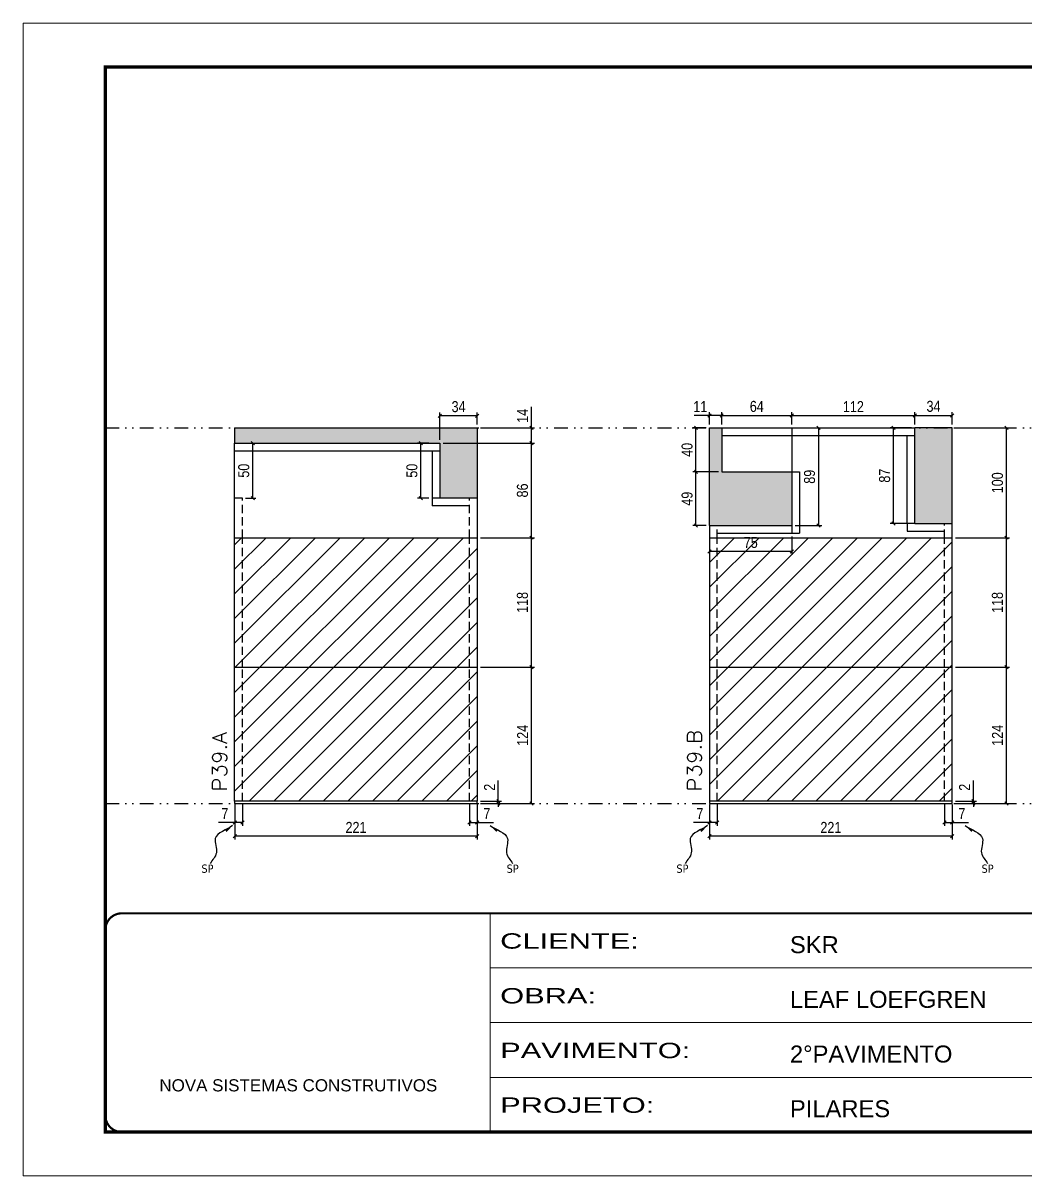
# Model space of a CAD drawing. Extents: x 14400 to 27878, y -21631 to 6985.
# Drawn here: x 15998 to 16912, y -6700 to -5650 of the extents above; entities that cross this region are included whole.
import ezdxf

# ---------------------------------------------------------------- set-up
doc = ezdxf.new("R2010")
doc.units = 0
for name, pattern in [('CONTINUO', [0]), ('DASHED', [0.75, 0.5, -0.25]), ('DIVIDE2', [0.625, 0.25, -0.125, 0, -0.125, 0, -0.125]), ('HIDDEN', [0.375, 0.25, -0.125])]:
    doc.linetypes.add(name, pattern=pattern)
for name, color, linetype in [('COTA', 241, 'Continuous'), ('Nível', 160, 'Continuous'), ('Painéis', 200, 'Continuous'), ('SARR_2.2x7', 40, 'Continuous'), ('Sarrafo de Pressão', 42, 'HIDDEN'), ('texto', 7, 'Continuous')]:
    doc.layers.add(name, color=color, linetype=linetype)
for name, color, linetype, lineweight in [('Folhas', 255, 'Continuous', 9), ('Hachura', 251, 'Continuous', 9), ('SARRAFO DE PRESSAO', 251, 'DASHED', 9), ('Texto Seção', 7, 'Continuous', 15)]:
    doc.layers.add(name, color=color, linetype=linetype, lineweight=lineweight)
doc.styles.add('ARIAL', font='arial.ttf')
doc.styles.add('COTA TECNICA', font='techl___.ttf', dxfattribs={"height": 10})
doc.styles.add('COTA TECNICA-50', font='techl___.ttf', dxfattribs={"height": 10})
doc.styles.add('REGUA-120', font='ROMANS.shx', dxfattribs={"height": 15})
doc.styles.get("Standard").update_dxf_attribs({"font": 'arial.ttf'})
doc.styles.add('Tecnologia', font='')
doc.styles.get('Tecnologia').set_extended_font_data('Forgotten Futurist')
doc.dimstyles.new('COTA PAINEL-50', dxfattribs={"dimtxt": 10, "dimasz": 3, "dimexe": 3, "dimexo": 3, "dimgap": 3, "dimtad": 1, "dimdec": 1, "dimzin": 12, "dimdsep": 46, "dimtxsty": 'COTA TECNICA-50', "dimblk1": 'OBLIQUE', "dimblk2": 'OBLIQUE', "dimsah": 1, "dimcen": 0.9, "dimclrd": 4, "dimclre": 4, "dimclrt": 240, "dimadec": 1, "dimazin": 3, "dimtfac": 1, "dimtdec": 1, "dimtmove": 0, "dimatfit": 3, "dimfxl": 1, "dimtolj": 1, "dimtzin": 12, "dimarcsym": 0})
doc.dimstyles.new('PAINEL', dxfattribs={"dimtxt": 10, "dimasz": 3, "dimexe": 3, "dimexo": 3, "dimgap": 3, "dimtad": 1, "dimdec": 1, "dimzin": 12, "dimdsep": 46, "dimtxsty": 'COTA TECNICA', "dimblk1": 'OBLIQUE', "dimblk2": 'OBLIQUE', "dimsah": 1, "dimcen": 0.9, "dimclrd": 4, "dimclre": 4, "dimclrt": 240, "dimadec": 1, "dimazin": 3, "dimtfac": 1, "dimtdec": 1, "dimtmove": 0, "dimatfit": 3, "dimfxl": 1, "dimtolj": 1, "dimtzin": 12, "dimarcsym": 0})
doc.dimstyles.get("Standard").update_dxf_attribs({"dimtxt": 0.18, "dimasz": 0.18, "dimexe": 0.18, "dimexo": 0.0625, "dimgap": 0.09, "dimtad": 0, "dimtih": 1, "dimtoh": 1, "dimdec": 4, "dimzin": 0, "dimdsep": 46, "dimtxsty": 'Standard', "dimcen": 0.09, "dimadec": 0, "dimazin": 0, "dimtfac": 1, "dimtdec": 4, "dimtofl": 0, "dimtmove": 0, "dimatfit": 3, "dimfxl": 1, "dimtolj": 1, "dimtzin": 0, "dimarcsym": 0})

# ---------------------------------------------------------------- blocks, each defined once
blk = doc.blocks.new('9999999999')
at = {"color": 30, "linetype": 'CONTINUO'}
for p, q in [((98564.6, 34230.2), (98564.6, 34429.4)), ((98564.6, 34379.6), (99584, 34379.6)), ((98564.6, 34329.8), (99488, 34329.8)), ((98564.6, 34280), (99488, 34280))]:
    blk.add_line(p, q, dxfattribs=at)
at = {"color": 30, "linetype": 'CONTINUO', "const_width": 2}
blk.add_lwpolyline([(99584, 34230.2), (99584, 34414.4, 0.414214), (99569, 34429.4), (98229, 34429.4, 0.414214), (98214, 34414.4), (98214, 34245.2, 0.414214), (98229, 34230.2), (99584, 34230.2)], format="xyb", dxfattribs=at)
at = {"layer": 'Folhas'}
blk.add_lwpolyline([(98139, 34190.2), (99624, 34190.2), (99624, 35240.2), (98139, 35240.2)], close=True, dxfattribs=at)
at = {"layer": 'Folhas', "color": 30, "const_width": 3}
blk.add_lwpolyline([(98214, 34230.2), (99584, 34230.2), (99584, 35200.2), (98214, 35200.2)], close=True, dxfattribs=at)
at = {"color": 7, "linetype": 'Continuous', "ltscale": 5, "style": 'ARIAL'}
for s, height, p in [('SKR', 15.48, (98837.7, 34393.1)), ('LEAF LOEFGREN', 15.483, (98837.7, 34343.3)), ('2°PAVIMENTO', 15.483, (98837.7, 34293.5)), ('NOVA SISTEMAS CONSTRUTIVOS', 11.059, (98263.2, 34267.2)), ('PILARES', 15.48, (98837.7, 34243.7))]:
    blk.add_text(s, height=height, dxfattribs=at).set_placement(p)
at = {"layer": 'Folhas', "color": 7, "style": 'Tecnologia', "width": 1.5}
for s, p in [('CLIENTE:', (98573.7, 34397.2)), ('OBRA:', (98573.7, 34347.3)), ('PAVIMENTO:', (98573.7, 34297.5)), ('PROJETO:', (98573.7, 34247.7))]:
    blk.add_text(s, height=14, dxfattribs=at).set_placement(p)
blk = doc.blocks.new('_Oblique')
at = {"color": 0, "linetype": 'ByBlock', "lineweight": -2}
blk.add_line((-0.5, -0.5), (0.5, 0.5), dxfattribs=at)
blk = doc.blocks.new('*D1735')
at = {"layer": 'COTA', "color": 4, "lineweight": -2, "transparency": 16777216}
for p, q in [((16624, -6361.3), (16624, -6393.2)), ((16845, -6361.3), (16845, -6393.2)), ((16845, -6390.2), (16624, -6390.2))]:
    blk.add_line(p, q, dxfattribs=at)
at = {"layer": 'Defpoints', "color": 0, "transparency": 16777216}
for p in [(16624, -6358.3), (16845, -6358.3), (16624, -6390.2)]:
    blk.add_point(p, dxfattribs=at)
at = {"layer": 'COTA', "color": 4, "lineweight": -2, "transparency": 16777216, "xscale": 3, "yscale": 3, "zscale": 3, "rotation": 180}
blk.add_blockref('_Oblique', (16624, -6390.2), dxfattribs=at)
at = {"layer": 'COTA', "color": 4, "lineweight": -2, "transparency": 16777216, "xscale": 3, "yscale": 3, "zscale": 3}
blk.add_blockref('_Oblique', (16845, -6390.2), dxfattribs=at)
at = {"layer": 'COTA', "color": 240, "transparency": 16777216, "insert": (16734.5, -6382.2), "char_height": 10, "attachment_point": 5, "style": 'COTA TECNICA'}
blk.add_mtext('\\A1;221', dxfattribs=at)
blk = doc.blocks.new('*D1736')
at = {"layer": 'COTA', "color": 4, "lineweight": -2, "transparency": 16777216}
for p, q in [((16838, -6361.3), (16838, -6380.6)), ((16845, -6363.3), (16845, -6380.6)), ((16838, -6377.6), (16845, -6377.6)), ((16845, -6377.6), (16859.8, -6377.6))]:
    blk.add_line(p, q, dxfattribs=at)
at = {"layer": 'Defpoints', "color": 0, "transparency": 16777216}
for p in [(16838, -6358.3), (16845, -6360.3), (16845, -6377.6)]:
    blk.add_point(p, dxfattribs=at)
at = {"layer": 'COTA', "color": 4, "lineweight": -2, "transparency": 16777216, "xscale": 3, "yscale": 3, "zscale": 3, "rotation": 180}
blk.add_blockref('_Oblique', (16838, -6377.6), dxfattribs=at)
at = {"layer": 'COTA', "color": 4, "lineweight": -2, "transparency": 16777216, "xscale": 3, "yscale": 3, "zscale": 3}
blk.add_blockref('_Oblique', (16845, -6377.6), dxfattribs=at)
at = {"layer": 'COTA', "color": 240, "transparency": 16777216, "insert": (16853.9, -6369.5), "char_height": 10, "attachment_point": 5, "style": 'COTA TECNICA-50'}
blk.add_mtext('\\A1;7', dxfattribs=at)
blk = doc.blocks.new('*D1737')
at = {"layer": 'COTA', "color": 4, "lineweight": -2, "transparency": 16777216}
for p, q in [((16631, -6361.3), (16631, -6380.6)), ((16624, -6363.3), (16624, -6380.6)), ((16624, -6377.6), (16609.3, -6377.6)), ((16631, -6377.6), (16624, -6377.6))]:
    blk.add_line(p, q, dxfattribs=at)
at = {"layer": 'Defpoints', "color": 0, "transparency": 16777216}
for p in [(16624, -6360.3), (16631, -6358.3), (16624, -6377.6)]:
    blk.add_point(p, dxfattribs=at)
at = {"layer": 'COTA', "color": 4, "lineweight": -2, "transparency": 16777216, "xscale": 3, "yscale": 3, "zscale": 3, "rotation": 180}
blk.add_blockref('_Oblique', (16624, -6377.6), dxfattribs=at)
at = {"layer": 'COTA', "color": 4, "lineweight": -2, "transparency": 16777216, "xscale": 3, "yscale": 3, "zscale": 3}
blk.add_blockref('_Oblique', (16631, -6377.6), dxfattribs=at)
at = {"layer": 'COTA', "color": 240, "transparency": 16777216, "insert": (16615.2, -6369.5), "char_height": 10, "attachment_point": 5, "style": 'COTA TECNICA-50'}
blk.add_mtext('\\A1;7', dxfattribs=at)
blk = doc.blocks.new('*D1738')
at = {"layer": 'COTA', "color": 4, "lineweight": -2, "transparency": 16777216}
for p, q in [((16864.3, -6358.3), (16864.3, -6339.5)), ((16848, -6358.3), (16867.3, -6358.3)), ((16848, -6360.3), (16867.3, -6360.3)), ((16864.3, -6360.3), (16864.3, -6358.3)), ((16864.3, -6360.3), (16864.3, -6363.3))]:
    blk.add_line(p, q, dxfattribs=at)
at = {"layer": 'Defpoints', "color": 0, "transparency": 16777216}
for p in [(16845, -6358.3), (16845, -6360.3), (16864.3, -6360.3)]:
    blk.add_point(p, dxfattribs=at)
at = {"layer": 'COTA', "color": 4, "lineweight": -2, "transparency": 16777216, "xscale": 3, "yscale": 3, "zscale": 3}
for p, rotation in [((16864.3, -6358.3), 270), ((16864.3, -6360.3), 90)]:
    blk.add_blockref('_Oblique', p, dxfattribs=dict(at, rotation=rotation))
at = {"layer": 'COTA', "color": 240, "transparency": 16777216, "insert": (16856.3, -6345.6), "char_height": 10, "attachment_point": 5, "rotation": 90, "style": 'COTA TECNICA-50'}
blk.add_mtext('\\A1;2', dxfattribs=at)
blk = doc.blocks.new('*D1741')
at = {"layer": 'COTA', "color": 4, "linetype": 'ByBlock', "lineweight": -2, "transparency": 16777216}
for p, q in [((16848, -6236.3), (16897.4, -6236.3)), ((16894.4, -6360.3), (16894.4, -6236.3)), ((16848, -6360.3), (16897.4, -6360.3))]:
    blk.add_line(p, q, dxfattribs=at)
at = {"layer": 'Defpoints', "color": 0, "linetype": 'ByBlock', "transparency": 16777216}
for p in [(16845, -6236.3), (16894.4, -6236.3), (16845, -6360.3)]:
    blk.add_point(p, dxfattribs=at)
at = {"layer": 'COTA', "color": 4, "linetype": 'ByBlock', "lineweight": -2, "transparency": 16777216, "xscale": 3, "yscale": 3, "zscale": 3}
for p, rotation in [((16894.4, -6236.3), 90), ((16894.4, -6360.3), 270)]:
    blk.add_blockref('_Oblique', p, dxfattribs=dict(at, rotation=rotation))
at = {"layer": 'COTA', "color": 240, "linetype": 'ByBlock', "transparency": 16777216, "insert": (16886.3, -6298.3), "char_height": 10, "attachment_point": 5, "rotation": 90, "style": 'COTA TECNICA'}
blk.add_mtext('\\A1;124', dxfattribs=at)
blk = doc.blocks.new('*D1742')
at = {"layer": 'COTA', "color": 4, "linetype": 'ByBlock', "lineweight": -2, "transparency": 16777216}
for p, q in [((16848, -6236.3), (16897.4, -6236.3)), ((16894.4, -6360.3), (16894.4, -6236.3)), ((16848, -6360.3), (16897.4, -6360.3))]:
    blk.add_line(p, q, dxfattribs=at)
at = {"layer": 'Defpoints', "color": 0, "linetype": 'ByBlock', "transparency": 16777216}
for p in [(16845, -6236.3), (16894.4, -6236.3), (16845, -6360.3)]:
    blk.add_point(p, dxfattribs=at)
at = {"layer": 'COTA', "color": 4, "linetype": 'ByBlock', "lineweight": -2, "transparency": 16777216, "xscale": 3, "yscale": 3, "zscale": 3}
for p, rotation in [((16894.4, -6236.3), 90), ((16894.4, -6360.3), 270)]:
    blk.add_blockref('_Oblique', p, dxfattribs=dict(at, rotation=rotation))
at = {"layer": 'COTA', "color": 240, "linetype": 'ByBlock', "transparency": 16777216, "insert": (16886.3, -6298.3), "char_height": 10, "attachment_point": 5, "rotation": 90, "style": 'COTA TECNICA'}
blk.add_mtext('\\A1;124', dxfattribs=at)
blk = doc.blocks.new('*D1743')
at = {"layer": 'COTA', "color": 4, "lineweight": -2, "transparency": 16777216}
for p, q in [((16848, -6118.3), (16897.4, -6118.3)), ((16894.4, -6236.3), (16894.4, -6118.3)), ((16848, -6236.3), (16897.4, -6236.3))]:
    blk.add_line(p, q, dxfattribs=at)
at = {"layer": 'Defpoints', "color": 0, "transparency": 16777216}
for p in [(16845, -6118.3), (16894.4, -6118.3), (16845, -6236.3)]:
    blk.add_point(p, dxfattribs=at)
at = {"layer": 'COTA', "color": 4, "lineweight": -2, "transparency": 16777216, "xscale": 3, "yscale": 3, "zscale": 3}
for p, rotation in [((16894.4, -6118.3), 90), ((16894.4, -6236.3), 270)]:
    blk.add_blockref('_Oblique', p, dxfattribs=dict(at, rotation=rotation))
at = {"layer": 'COTA', "color": 240, "transparency": 16777216, "insert": (16886.3, -6177.3), "char_height": 10, "attachment_point": 5, "rotation": 90, "style": 'COTA TECNICA'}
blk.add_mtext('\\A1;118', dxfattribs=at)
blk = doc.blocks.new('*D2125')
at = {"layer": 'COTA', "color": 4, "lineweight": -2, "transparency": 16777216}
for p, q in [((16191.3, -6361.3), (16191.3, -6393.2)), ((16412.3, -6361.3), (16412.3, -6393.2)), ((16412.3, -6390.2), (16191.3, -6390.2))]:
    blk.add_line(p, q, dxfattribs=at)
at = {"layer": 'Defpoints', "color": 0, "transparency": 16777216}
for p in [(16191.3, -6358.3), (16412.3, -6358.3), (16191.3, -6390.2)]:
    blk.add_point(p, dxfattribs=at)
at = {"layer": 'COTA', "color": 4, "lineweight": -2, "transparency": 16777216, "xscale": 3, "yscale": 3, "zscale": 3, "rotation": 180}
blk.add_blockref('_Oblique', (16191.3, -6390.2), dxfattribs=at)
at = {"layer": 'COTA', "color": 4, "lineweight": -2, "transparency": 16777216, "xscale": 3, "yscale": 3, "zscale": 3}
blk.add_blockref('_Oblique', (16412.3, -6390.2), dxfattribs=at)
at = {"layer": 'COTA', "color": 240, "transparency": 16777216, "insert": (16301.8, -6382.2), "char_height": 10, "attachment_point": 5, "style": 'COTA TECNICA'}
blk.add_mtext('\\A1;221', dxfattribs=at)
blk = doc.blocks.new('*D2126')
at = {"layer": 'COTA', "color": 4, "lineweight": -2, "transparency": 16777216}
for p, q in [((16405.3, -6361.3), (16405.3, -6380.6)), ((16412.3, -6363.3), (16412.3, -6380.6)), ((16405.3, -6377.6), (16412.3, -6377.6)), ((16412.3, -6377.6), (16427, -6377.6))]:
    blk.add_line(p, q, dxfattribs=at)
at = {"layer": 'Defpoints', "color": 0, "transparency": 16777216}
for p in [(16405.3, -6358.3), (16412.3, -6360.3), (16412.3, -6377.6)]:
    blk.add_point(p, dxfattribs=at)
at = {"layer": 'COTA', "color": 4, "lineweight": -2, "transparency": 16777216, "xscale": 3, "yscale": 3, "zscale": 3, "rotation": 180}
blk.add_blockref('_Oblique', (16405.3, -6377.6), dxfattribs=at)
at = {"layer": 'COTA', "color": 4, "lineweight": -2, "transparency": 16777216, "xscale": 3, "yscale": 3, "zscale": 3}
blk.add_blockref('_Oblique', (16412.3, -6377.6), dxfattribs=at)
at = {"layer": 'COTA', "color": 240, "transparency": 16777216, "insert": (16421.1, -6369.5), "char_height": 10, "attachment_point": 5, "style": 'COTA TECNICA-50'}
blk.add_mtext('\\A1;7', dxfattribs=at)
blk = doc.blocks.new('*D2127')
at = {"layer": 'COTA', "color": 4, "lineweight": -2, "transparency": 16777216}
for p, q in [((16198.3, -6361.3), (16198.3, -6380.6)), ((16191.3, -6363.3), (16191.3, -6380.6)), ((16191.3, -6377.6), (16176.5, -6377.6)), ((16198.3, -6377.6), (16191.3, -6377.6))]:
    blk.add_line(p, q, dxfattribs=at)
at = {"layer": 'Defpoints', "color": 0, "transparency": 16777216}
for p in [(16191.3, -6360.3), (16198.3, -6358.3), (16191.3, -6377.6)]:
    blk.add_point(p, dxfattribs=at)
at = {"layer": 'COTA', "color": 4, "lineweight": -2, "transparency": 16777216, "xscale": 3, "yscale": 3, "zscale": 3, "rotation": 180}
blk.add_blockref('_Oblique', (16191.3, -6377.6), dxfattribs=at)
at = {"layer": 'COTA', "color": 4, "lineweight": -2, "transparency": 16777216, "xscale": 3, "yscale": 3, "zscale": 3}
blk.add_blockref('_Oblique', (16198.3, -6377.6), dxfattribs=at)
at = {"layer": 'COTA', "color": 240, "transparency": 16777216, "insert": (16182.4, -6369.5), "char_height": 10, "attachment_point": 5, "style": 'COTA TECNICA-50'}
blk.add_mtext('\\A1;7', dxfattribs=at)
blk = doc.blocks.new('*D2128')
at = {"layer": 'COTA', "color": 4, "lineweight": -2, "transparency": 16777216}
for p, q in [((16431.5, -6358.3), (16431.5, -6339.5)), ((16415.3, -6358.3), (16434.5, -6358.3)), ((16415.3, -6360.3), (16434.5, -6360.3)), ((16431.5, -6360.3), (16431.5, -6358.3)), ((16431.5, -6360.3), (16431.5, -6363.3))]:
    blk.add_line(p, q, dxfattribs=at)
at = {"layer": 'Defpoints', "color": 0, "transparency": 16777216}
for p in [(16412.3, -6358.3), (16412.3, -6360.3), (16431.5, -6360.3)]:
    blk.add_point(p, dxfattribs=at)
at = {"layer": 'COTA', "color": 4, "lineweight": -2, "transparency": 16777216, "xscale": 3, "yscale": 3, "zscale": 3}
for p, rotation in [((16431.5, -6358.3), 270), ((16431.5, -6360.3), 90)]:
    blk.add_blockref('_Oblique', p, dxfattribs=dict(at, rotation=rotation))
at = {"layer": 'COTA', "color": 240, "transparency": 16777216, "insert": (16423.5, -6345.6), "char_height": 10, "attachment_point": 5, "rotation": 90, "style": 'COTA TECNICA-50'}
blk.add_mtext('\\A1;2', dxfattribs=at)
blk = doc.blocks.new('*D2129')
at = {"layer": 'COTA', "color": 4, "linetype": 'ByBlock', "lineweight": -2, "transparency": 16777216}
for p, q in [((16415.3, -6236.3), (16464.6, -6236.3)), ((16461.6, -6360.3), (16461.6, -6236.3)), ((16415.3, -6360.3), (16464.6, -6360.3))]:
    blk.add_line(p, q, dxfattribs=at)
at = {"layer": 'Defpoints', "color": 0, "linetype": 'ByBlock', "transparency": 16777216}
for p in [(16412.3, -6236.3), (16461.6, -6236.3), (16412.3, -6360.3)]:
    blk.add_point(p, dxfattribs=at)
at = {"layer": 'COTA', "color": 4, "linetype": 'ByBlock', "lineweight": -2, "transparency": 16777216, "xscale": 3, "yscale": 3, "zscale": 3}
for p, rotation in [((16461.6, -6236.3), 90), ((16461.6, -6360.3), 270)]:
    blk.add_blockref('_Oblique', p, dxfattribs=dict(at, rotation=rotation))
at = {"layer": 'COTA', "color": 240, "linetype": 'ByBlock', "transparency": 16777216, "insert": (16453.6, -6298.3), "char_height": 10, "attachment_point": 5, "rotation": 90, "style": 'COTA TECNICA'}
blk.add_mtext('\\A1;124', dxfattribs=at)
blk = doc.blocks.new('*D2130')
at = {"layer": 'COTA', "color": 4, "linetype": 'ByBlock', "lineweight": -2, "transparency": 16777216}
for p, q in [((16415.3, -6236.3), (16464.6, -6236.3)), ((16461.6, -6360.3), (16461.6, -6236.3)), ((16415.3, -6360.3), (16464.6, -6360.3))]:
    blk.add_line(p, q, dxfattribs=at)
at = {"layer": 'Defpoints', "color": 0, "linetype": 'ByBlock', "transparency": 16777216}
for p in [(16412.3, -6236.3), (16461.6, -6236.3), (16412.3, -6360.3)]:
    blk.add_point(p, dxfattribs=at)
at = {"layer": 'COTA', "color": 4, "linetype": 'ByBlock', "lineweight": -2, "transparency": 16777216, "xscale": 3, "yscale": 3, "zscale": 3}
for p, rotation in [((16461.6, -6236.3), 90), ((16461.6, -6360.3), 270)]:
    blk.add_blockref('_Oblique', p, dxfattribs=dict(at, rotation=rotation))
at = {"layer": 'COTA', "color": 240, "linetype": 'ByBlock', "transparency": 16777216, "insert": (16453.6, -6298.3), "char_height": 10, "attachment_point": 5, "rotation": 90, "style": 'COTA TECNICA'}
blk.add_mtext('\\A1;124', dxfattribs=at)
blk = doc.blocks.new('*D2131')
at = {"layer": 'COTA', "color": 4, "lineweight": -2, "transparency": 16777216}
for p, q in [((16415.3, -6118.3), (16464.6, -6118.3)), ((16461.6, -6236.3), (16461.6, -6118.3)), ((16415.3, -6236.3), (16464.6, -6236.3))]:
    blk.add_line(p, q, dxfattribs=at)
at = {"layer": 'Defpoints', "color": 0, "transparency": 16777216}
for p in [(16412.3, -6118.3), (16461.6, -6118.3), (16412.3, -6236.3)]:
    blk.add_point(p, dxfattribs=at)
at = {"layer": 'COTA', "color": 4, "lineweight": -2, "transparency": 16777216, "xscale": 3, "yscale": 3, "zscale": 3}
for p, rotation in [((16461.6, -6118.3), 90), ((16461.6, -6236.3), 270)]:
    blk.add_blockref('_Oblique', p, dxfattribs=dict(at, rotation=rotation))
at = {"layer": 'COTA', "color": 240, "transparency": 16777216, "insert": (16453.5, -6177.3), "char_height": 10, "attachment_point": 5, "rotation": 90, "style": 'COTA TECNICA'}
blk.add_mtext('\\A1;118', dxfattribs=at)
blk = doc.blocks.new('*D2132')
at = {"layer": 'COTA', "color": 4, "lineweight": -2, "transparency": 16777216}
for p, q in [((16378.3, -6029.3), (16378.3, -6004.2)), ((16412.3, -6015.3), (16412.3, -6004.2)), ((16412.3, -6007.2), (16378.3, -6007.2))]:
    blk.add_line(p, q, dxfattribs=at)
at = {"layer": 'Defpoints', "color": 0, "transparency": 16777216}
for p in [(16378.3, -6007.2), (16412.3, -6018.3), (16378.3, -6032.3)]:
    blk.add_point(p, dxfattribs=at)
at = {"layer": 'COTA', "color": 4, "lineweight": -2, "transparency": 16777216, "xscale": 3, "yscale": 3, "zscale": 3, "rotation": 180}
blk.add_blockref('_Oblique', (16378.3, -6007.2), dxfattribs=at)
at = {"layer": 'COTA', "color": 4, "lineweight": -2, "transparency": 16777216, "xscale": 3, "yscale": 3, "zscale": 3}
blk.add_blockref('_Oblique', (16412.3, -6007.2), dxfattribs=at)
at = {"layer": 'COTA', "color": 240, "transparency": 16777216, "insert": (16395.3, -5999), "char_height": 10, "attachment_point": 5, "style": 'COTA TECNICA'}
blk.add_mtext('\\A1;34', dxfattribs=at)
blk = doc.blocks.new('*D2136')
at = {"layer": 'COTA', "color": 4, "lineweight": -2, "transparency": 16777216}
for p, q in [((16201.3, -6032.3), (16210.7, -6032.3)), ((16207.7, -6082.3), (16207.7, -6032.3)), ((16201.3, -6082.3), (16210.7, -6082.3))]:
    blk.add_line(p, q, dxfattribs=at)
at = {"layer": 'Defpoints', "color": 0, "transparency": 16777216}
for p in [(16198.3, -6032.3), (16207.7, -6032.3), (16198.3, -6082.3)]:
    blk.add_point(p, dxfattribs=at)
at = {"layer": 'COTA', "color": 4, "lineweight": -2, "transparency": 16777216, "xscale": 3, "yscale": 3, "zscale": 3}
for p, rotation in [((16207.7, -6032.3), 90), ((16207.7, -6082.3), 270)]:
    blk.add_blockref('_Oblique', p, dxfattribs=dict(at, rotation=rotation))
at = {"layer": 'COTA', "color": 240, "transparency": 16777216, "insert": (16199.6, -6057.3), "char_height": 10, "attachment_point": 5, "rotation": 90, "style": 'COTA TECNICA'}
blk.add_mtext('\\A1;50', dxfattribs=at)
blk = doc.blocks.new('*D2371')
at = {"layer": 'COTA', "color": 4, "lineweight": -2, "transparency": 16777216}
for p, q in [((16624, -6015.3), (16624, -6003.9)), ((16635, -6015.3), (16635, -6003.9)), ((16624, -6006.9), (16609.9, -6006.9)), ((16635, -6006.9), (16624, -6006.9))]:
    blk.add_line(p, q, dxfattribs=at)
at = {"layer": 'Defpoints', "color": 0, "transparency": 16777216}
for p in [(16624, -6006.9), (16624, -6018.3), (16635, -6018.3)]:
    blk.add_point(p, dxfattribs=at)
at = {"layer": 'COTA', "color": 4, "lineweight": -2, "transparency": 16777216, "xscale": 3, "yscale": 3, "zscale": 3, "rotation": 180}
blk.add_blockref('_Oblique', (16624, -6006.9), dxfattribs=at)
at = {"layer": 'COTA', "color": 4, "lineweight": -2, "transparency": 16777216, "xscale": 3, "yscale": 3, "zscale": 3}
blk.add_blockref('_Oblique', (16635, -6006.9), dxfattribs=at)
at = {"layer": 'COTA', "color": 240, "transparency": 16777216, "insert": (16615.5, -5998.9), "char_height": 10, "attachment_point": 5, "style": 'COTA TECNICA'}
blk.add_mtext('\\A1;11', dxfattribs=at)
blk = doc.blocks.new('*D2372')
at = {"layer": 'COTA', "color": 4, "lineweight": -2, "transparency": 16777216}
for p, q in [((16635, -6015.3), (16635, -6003.9)), ((16699, -6015.3), (16699, -6003.9)), ((16635, -6006.9), (16699, -6006.9))]:
    blk.add_line(p, q, dxfattribs=at)
at = {"layer": 'Defpoints', "color": 0, "transparency": 16777216}
for p in [(16699, -6006.9), (16635, -6018.3), (16699, -6018.3)]:
    blk.add_point(p, dxfattribs=at)
at = {"layer": 'COTA', "color": 4, "lineweight": -2, "transparency": 16777216, "xscale": 3, "yscale": 3, "zscale": 3, "rotation": 180}
blk.add_blockref('_Oblique', (16635, -6006.9), dxfattribs=at)
at = {"layer": 'COTA', "color": 4, "lineweight": -2, "transparency": 16777216, "xscale": 3, "yscale": 3, "zscale": 3}
blk.add_blockref('_Oblique', (16699, -6006.9), dxfattribs=at)
at = {"layer": 'COTA', "color": 240, "transparency": 16777216, "insert": (16667, -5998.8), "char_height": 10, "attachment_point": 5, "style": 'COTA TECNICA'}
blk.add_mtext('\\A1;64', dxfattribs=at)
blk = doc.blocks.new('*D2373')
at = {"layer": 'COTA', "color": 4, "lineweight": -2, "transparency": 16777216}
for p, q in [((16699, -6015.3), (16699, -6003.9)), ((16811, -6015.3), (16811, -6003.9)), ((16699, -6006.9), (16811, -6006.9))]:
    blk.add_line(p, q, dxfattribs=at)
at = {"layer": 'Defpoints', "color": 0, "transparency": 16777216}
for p in [(16811, -6006.9), (16699, -6018.3), (16811, -6018.3)]:
    blk.add_point(p, dxfattribs=at)
at = {"layer": 'COTA', "color": 4, "lineweight": -2, "transparency": 16777216, "xscale": 3, "yscale": 3, "zscale": 3, "rotation": 180}
blk.add_blockref('_Oblique', (16699, -6006.9), dxfattribs=at)
at = {"layer": 'COTA', "color": 4, "lineweight": -2, "transparency": 16777216, "xscale": 3, "yscale": 3, "zscale": 3}
blk.add_blockref('_Oblique', (16811, -6006.9), dxfattribs=at)
at = {"layer": 'COTA', "color": 240, "transparency": 16777216, "insert": (16755, -5998.9), "char_height": 10, "attachment_point": 5, "style": 'COTA TECNICA'}
blk.add_mtext('\\A1;112', dxfattribs=at)
blk = doc.blocks.new('*D2374')
at = {"layer": 'COTA', "color": 4, "lineweight": -2, "transparency": 16777216}
for p, q in [((16632, -6058.3), (16608.6, -6058.3)), ((16611.6, -6107.3), (16611.6, -6058.3)), ((16621, -6107.3), (16608.6, -6107.3))]:
    blk.add_line(p, q, dxfattribs=at)
at = {"layer": 'Defpoints', "color": 0, "transparency": 16777216}
for p in [(16611.6, -6058.3), (16635, -6058.3), (16624, -6107.3)]:
    blk.add_point(p, dxfattribs=at)
at = {"layer": 'COTA', "color": 4, "lineweight": -2, "transparency": 16777216, "xscale": 3, "yscale": 3, "zscale": 3}
for p, rotation in [((16611.6, -6058.3), 90), ((16611.6, -6107.3), 270)]:
    blk.add_blockref('_Oblique', p, dxfattribs=dict(at, rotation=rotation))
at = {"layer": 'COTA', "color": 240, "transparency": 16777216, "insert": (16603.5, -6082.8), "char_height": 10, "attachment_point": 5, "rotation": 90, "style": 'COTA TECNICA'}
blk.add_mtext('\\A1;49', dxfattribs=at)
blk = doc.blocks.new('*D2375')
at = {"layer": 'COTA', "color": 4, "lineweight": -2, "transparency": 16777216}
for p, q in [((16621, -6018.3), (16608.6, -6018.3)), ((16611.6, -6058.3), (16611.6, -6018.3)), ((16632, -6058.3), (16608.6, -6058.3))]:
    blk.add_line(p, q, dxfattribs=at)
at = {"layer": 'Defpoints', "color": 0, "transparency": 16777216}
for p in [(16611.6, -6018.3), (16624, -6018.3), (16635, -6058.3)]:
    blk.add_point(p, dxfattribs=at)
at = {"layer": 'COTA', "color": 4, "lineweight": -2, "transparency": 16777216, "xscale": 3, "yscale": 3, "zscale": 3}
for p, rotation in [((16611.6, -6018.3), 90), ((16611.6, -6058.3), 270)]:
    blk.add_blockref('_Oblique', p, dxfattribs=dict(at, rotation=rotation))
at = {"layer": 'COTA', "color": 240, "transparency": 16777216, "insert": (16603.5, -6038.3), "char_height": 10, "attachment_point": 5, "rotation": 90, "style": 'COTA TECNICA'}
blk.add_mtext('\\A1;40', dxfattribs=at)
blk = doc.blocks.new('*D2376')
at = {"layer": 'COTA', "color": 4, "lineweight": -2, "transparency": 16777216}
for p, q in [((16624, -6110.3), (16624, -6133.8)), ((16699, -6117.3), (16699, -6133.8)), ((16699, -6130.8), (16624, -6130.8))]:
    blk.add_line(p, q, dxfattribs=at)
at = {"layer": 'Defpoints', "color": 0, "transparency": 16777216}
for p in [(16624, -6107.3), (16699, -6114.3), (16624, -6130.8)]:
    blk.add_point(p, dxfattribs=at)
at = {"layer": 'COTA', "color": 4, "lineweight": -2, "transparency": 16777216, "xscale": 3, "yscale": 3, "zscale": 3, "rotation": 180}
blk.add_blockref('_Oblique', (16624, -6130.8), dxfattribs=at)
at = {"layer": 'COTA', "color": 4, "lineweight": -2, "transparency": 16777216, "xscale": 3, "yscale": 3, "zscale": 3}
blk.add_blockref('_Oblique', (16699, -6130.8), dxfattribs=at)
at = {"layer": 'COTA', "color": 240, "transparency": 16777216, "insert": (16661.5, -6122.7), "char_height": 10, "attachment_point": 5, "style": 'COTA TECNICA'}
blk.add_mtext('\\A1;75', dxfattribs=at)
blk = doc.blocks.new('*D2377')
at = {"layer": 'COTA', "color": 4, "lineweight": -2, "transparency": 16777216}
for p, q in [((16848, -6018.3), (16897.4, -6018.3)), ((16894.4, -6118.3), (16894.4, -6018.3)), ((16848, -6118.3), (16897.4, -6118.3))]:
    blk.add_line(p, q, dxfattribs=at)
at = {"layer": 'Defpoints', "color": 0, "transparency": 16777216}
for p in [(16845, -6018.3), (16894.4, -6018.3), (16845, -6118.3)]:
    blk.add_point(p, dxfattribs=at)
at = {"layer": 'COTA', "color": 4, "lineweight": -2, "transparency": 16777216, "xscale": 3, "yscale": 3, "zscale": 3}
for p, rotation in [((16894.4, -6018.3), 90), ((16894.4, -6118.3), 270)]:
    blk.add_blockref('_Oblique', p, dxfattribs=dict(at, rotation=rotation))
at = {"layer": 'COTA', "color": 240, "transparency": 16777216, "insert": (16886.3, -6068.3), "char_height": 10, "attachment_point": 5, "rotation": 90, "style": 'COTA TECNICA'}
blk.add_mtext('\\A1;100', dxfattribs=at)
blk = doc.blocks.new('*D2378')
at = {"layer": 'COTA', "color": 4, "lineweight": -2, "transparency": 16777216}
for p, q in [((16811, -6015.3), (16811, -6003.9)), ((16845, -6015.3), (16845, -6003.9)), ((16811, -6006.9), (16845, -6006.9))]:
    blk.add_line(p, q, dxfattribs=at)
at = {"layer": 'Defpoints', "color": 0, "transparency": 16777216}
for p in [(16845, -6006.9), (16811, -6018.3), (16845, -6018.3)]:
    blk.add_point(p, dxfattribs=at)
at = {"layer": 'COTA', "color": 4, "lineweight": -2, "transparency": 16777216, "xscale": 3, "yscale": 3, "zscale": 3, "rotation": 180}
blk.add_blockref('_Oblique', (16811, -6006.9), dxfattribs=at)
at = {"layer": 'COTA', "color": 4, "lineweight": -2, "transparency": 16777216, "xscale": 3, "yscale": 3, "zscale": 3}
blk.add_blockref('_Oblique', (16845, -6006.9), dxfattribs=at)
at = {"layer": 'COTA', "color": 240, "transparency": 16777216, "insert": (16828, -5998.7), "char_height": 10, "attachment_point": 5, "style": 'COTA TECNICA'}
blk.add_mtext('\\A1;34', dxfattribs=at)
blk = doc.blocks.new('*D2379')
at = {"layer": 'COTA', "color": 4, "lineweight": -2, "transparency": 16777216}
for p, q in [((16702, -6018.3), (16726.2, -6018.3)), ((16723.2, -6018.3), (16723.2, -6107.3)), ((16702, -6107.3), (16726.2, -6107.3))]:
    blk.add_line(p, q, dxfattribs=at)
at = {"layer": 'Defpoints', "color": 0, "transparency": 16777216}
for p in [(16699, -6018.3), (16699, -6107.3), (16723.2, -6107.3)]:
    blk.add_point(p, dxfattribs=at)
at = {"layer": 'COTA', "color": 4, "lineweight": -2, "transparency": 16777216, "xscale": 3, "yscale": 3, "zscale": 3}
for p, rotation in [((16723.2, -6018.3), 90), ((16723.2, -6107.3), 270)]:
    blk.add_blockref('_Oblique', p, dxfattribs=dict(at, rotation=rotation))
at = {"layer": 'COTA', "color": 240, "transparency": 16777216, "insert": (16715.1, -6062.8), "char_height": 10, "attachment_point": 5, "rotation": 90, "style": 'COTA TECNICA'}
blk.add_mtext('\\A1;89', dxfattribs=at)
blk = doc.blocks.new('*D2380')
at = {"layer": 'COTA', "color": 4, "lineweight": -2, "transparency": 16777216}
for p, q in [((16808, -6018.3), (16788.6, -6018.3)), ((16791.6, -6105.3), (16791.6, -6018.3)), ((16808, -6105.3), (16788.6, -6105.3))]:
    blk.add_line(p, q, dxfattribs=at)
at = {"layer": 'Defpoints', "color": 0, "transparency": 16777216}
for p in [(16791.6, -6018.3), (16811, -6018.3), (16811, -6105.3)]:
    blk.add_point(p, dxfattribs=at)
at = {"layer": 'COTA', "color": 4, "lineweight": -2, "transparency": 16777216, "xscale": 3, "yscale": 3, "zscale": 3}
for p, rotation in [((16791.6, -6018.3), 90), ((16791.6, -6105.3), 270)]:
    blk.add_blockref('_Oblique', p, dxfattribs=dict(at, rotation=rotation))
at = {"layer": 'COTA', "color": 240, "transparency": 16777216, "insert": (16783.5, -6061.8), "char_height": 10, "attachment_point": 5, "rotation": 90, "style": 'COTA TECNICA'}
blk.add_mtext('\\A1;87', dxfattribs=at)
blk = doc.blocks.new('*D2538')
at = {"layer": 'COTA', "color": 4, "lineweight": -2, "transparency": 16777216}
for p, q in [((16368.3, -6032.3), (16357.9, -6032.3)), ((16360.9, -6082.3), (16360.9, -6032.3)), ((16368.3, -6082.3), (16357.9, -6082.3))]:
    blk.add_line(p, q, dxfattribs=at)
at = {"layer": 'Defpoints', "color": 0, "transparency": 16777216}
for p in [(16360.9, -6032.3), (16371.3, -6032.3), (16371.3, -6082.3)]:
    blk.add_point(p, dxfattribs=at)
at = {"layer": 'COTA', "color": 4, "lineweight": -2, "transparency": 16777216, "xscale": 3, "yscale": 3, "zscale": 3}
for p, rotation in [((16360.9, -6032.3), 90), ((16360.9, -6082.3), 270)]:
    blk.add_blockref('_Oblique', p, dxfattribs=dict(at, rotation=rotation))
at = {"layer": 'COTA', "color": 240, "transparency": 16777216, "insert": (16352.8, -6057.3), "char_height": 10, "attachment_point": 5, "rotation": 90, "style": 'COTA TECNICA'}
blk.add_mtext('\\A1;50', dxfattribs=at)
blk = doc.blocks.new('*D2539')
at = {"layer": 'COTA', "color": 4, "lineweight": -2, "transparency": 16777216}
for p, q in [((16381.3, -6032.3), (16464.6, -6032.3)), ((16461.6, -6118.3), (16461.6, -6032.3)), ((16415.3, -6118.3), (16464.6, -6118.3))]:
    blk.add_line(p, q, dxfattribs=at)
at = {"layer": 'Defpoints', "color": 0, "transparency": 16777216}
for p in [(16378.3, -6032.3), (16461.6, -6032.3), (16412.3, -6118.3)]:
    blk.add_point(p, dxfattribs=at)
at = {"layer": 'COTA', "color": 4, "lineweight": -2, "transparency": 16777216, "xscale": 3, "yscale": 3, "zscale": 3}
for p, rotation in [((16461.6, -6032.3), 90), ((16461.6, -6118.3), 270)]:
    blk.add_blockref('_Oblique', p, dxfattribs=dict(at, rotation=rotation))
at = {"layer": 'COTA', "color": 240, "transparency": 16777216, "insert": (16453.5, -6075.3), "char_height": 10, "attachment_point": 5, "rotation": 90, "style": 'COTA TECNICA'}
blk.add_mtext('\\A1;86', dxfattribs=at)
blk = doc.blocks.new('*D2540')
at = {"layer": 'COTA', "color": 4, "lineweight": -2, "transparency": 16777216}
for p, q in [((16461.6, -6018.3), (16461.6, -5999.2)), ((16415.3, -6018.3), (16464.6, -6018.3)), ((16461.6, -6032.3), (16461.6, -6018.3)), ((16381.3, -6032.3), (16464.6, -6032.3))]:
    blk.add_line(p, q, dxfattribs=at)
at = {"layer": 'Defpoints', "color": 0, "transparency": 16777216}
for p in [(16412.3, -6018.3), (16461.6, -6018.3), (16378.3, -6032.3)]:
    blk.add_point(p, dxfattribs=at)
at = {"layer": 'COTA', "color": 4, "lineweight": -2, "transparency": 16777216, "xscale": 3, "yscale": 3, "zscale": 3}
for p, rotation in [((16461.6, -6018.3), 90), ((16461.6, -6032.3), 270)]:
    blk.add_blockref('_Oblique', p, dxfattribs=dict(at, rotation=rotation))
at = {"layer": 'COTA', "color": 240, "transparency": 16777216, "insert": (16453.6, -6007.3), "char_height": 10, "attachment_point": 5, "rotation": 90, "style": 'COTA TECNICA'}
blk.add_mtext('\\A1;14', dxfattribs=at)

msp = doc.modelspace()

# ---------------------------------------------------------------- hatches: boundary and pattern name
at = {"layer": 'COTA'}
h = msp.add_hatch(dxfattribs=at)
h.set_pattern_fill('AR-CONC', color=256, scale=0.03)
h.set_pattern_definition([(50, (-3636.1424, -2295.15), (5.4655401, -0.4781726), [0.5715, -6.2865]), (355, (-3636.1424, -2295.15), (-1.0573026, 5.7317054), [0.4572, -5.0292175]), (100.451445, (-3635.687, -2295.19), (4.4082374, 5.2535326), [0.4857003, -5.3427073]), (46.1842, (-3636.1424, -2293.626), (8.1323712, -1.2612698), [0.85725, -9.42975]), (96.635558, (-3635.465, -2293.731), (7.122124, 7.4227837), [0.7285507, -8.0140682]), (351.18415, (-3636.142, -2293.626), (7.122124, 7.4227837), [0.685799, -7.543792]), (21, (-3635.3804, -2294.007), (4.5484317, -3.0679559), [0.5715, -6.2865]), (326, (-3635.3804, -2294.007), (1.8540609, 5.525639), [0.4572, -5.0292]), (71.451445, (-3635.0014, -2294.263), (6.4024926, 2.457683), [0.4857003, -5.3426981]), (37.5, (-3636.1424, -2295.1502), (0.0926581, 2.53665117), [0, -4.96824, 0, -5.1054, 0, -5.04825]), (7.5, (-3636.1424, -2295.1502), (2.00458988, 3.00541724), [0, -2.91084, 0, -4.85394, 0, -1.92405]), (327.5, (-3637.8417, -2295.1502), (4.06771786, -0.17186232), [0, -1.905, 0, -5.9436, 0, -7.8867]), (317.5, (-3638.6037, -2295.1502), (4.44387544, 0.7627947), [0, -2.4765, 0, -3.94716, 0, -5.6007])])
h.paths.add_polyline_path([(16378.27, -6032.32), (16191.27, -6032.32), (16191.27, -6018.32), (16412.27, -6018.32), (16412.27, -6082.32), (16378.27, -6082.32)])
h = msp.add_hatch(dxfattribs=at)
h.set_pattern_fill('AR-CONC', color=256, scale=0.03)
h.paths.add_polyline_path([(16699.02, -6107.32), (16699.02, -6058.32), (16635.02, -6058.32), (16635.02, -6018.32), (16624.02, -6018.32), (16624.02, -6107.32)])
h.paths.add_polyline_path([(16811.02, -6105.32), (16845.02, -6105.32), (16845.02, -6018.32), (16811.02, -6018.32)])
at = {"layer": 'Hachura'}
h = msp.add_hatch(dxfattribs=at)
h.set_pattern_fill('ANSI31', color=256, scale=5)
h.paths.add_polyline_path([(16412.27, -6118.32), (16191.27, -6118.32), (16191.27, -6236.32), (16412.27, -6236.32)])
h.paths.add_polyline_path([(16412.27, -6236.32), (16191.27, -6236.32), (16191.27, -6358.32), (16412.27, -6358.32)])
h.paths.add_polyline_path([(16845.02, -6236.32), (16624.02, -6236.32), (16624.02, -6358.32), (16845.02, -6358.32)])
h.paths.add_polyline_path([(16845.02, -6118.32), (16624.02, -6118.32), (16624.02, -6236.32), (16845.02, -6236.32)])

# ---------------------------------------------------------------- linework, layer by layer
at = {"layer": 'COTA'}
for p, q in [((16191.27, -6018.32), (16412.27, -6018.32)), ((16191.27, -6018.32), (16191.27, -6032.32)), ((16412.27, -6018.32), (16412.27, -6082.32)), ((16624.02, -6107.32), (16624.02, -6018.32)), ((16624.02, -6018.32), (16635.02, -6018.32)), ((16845.02, -6018.32), (16811.02, -6018.32)), ((16845.02, -6105.32), (16845.02, -6018.32)), ((16699.02, -6058.32), (16706.02, -6058.32)), ((16198.27, -6082.32), (16191.27, -6082.32)), ((16371.27, -6082.32), (16371.27, -6089.32)), ((16378.27, -6082.32), (16371.27, -6082.32)), ((16699.02, -6107.32), (16699.02, -6114.32)), ((16811.02, -6105.32), (16804.02, -6105.32)), ((16804.02, -6105.32), (16804.02, -6112.32)), ((16699.02, -6114.32), (16706.02, -6114.32))]:
    msp.add_line(p, q, dxfattribs=at)
at = {"layer": 'Nível', "color": 4, "linetype": 'DIVIDE2', "ltscale": 50}
for p, q in [((16073.47, -6018.32), (17443.47, -6018.32)), ((16073.47, -6360.32), (17443.47, -6360.32))]:
    msp.add_line(p, q, dxfattribs=at)
at = {"layer": 'Painéis'}
for p, q in [((16635.02, -6018.32), (16811.02, -6018.32)), ((16635.02, -6018.32), (16635.02, -6058.32)), ((16699.02, -6018.32), (16699.02, -6107.32)), ((16811.02, -6105.32), (16811.02, -6018.32)), ((16191.27, -6032.32), (16378.27, -6032.32)), ((16191.27, -6358.32), (16191.27, -6032.32)), ((16378.27, -6032.32), (16378.27, -6082.32)), ((16635.02, -6058.32), (16699.02, -6058.32)), ((16412.27, -6082.32), (16378.27, -6082.32)), ((16412.27, -6082.32), (16412.27, -6358.32)), ((16624.02, -6107.32), (16699.02, -6107.32)), ((16624.02, -6107.32), (16624.02, -6358.32)), ((16811.02, -6105.32), (16845.02, -6105.32)), ((16845.02, -6358.32), (16845.02, -6105.32)), ((16191.27, -6118.32), (16412.27, -6118.32)), ((16624.02, -6118.32), (16845.02, -6118.32)), ((16191.27, -6236.32), (16412.27, -6236.32)), ((16624.02, -6236.32), (16845.02, -6236.32))]:
    msp.add_line(p, q, dxfattribs=at)
for points in [[(16412.27, -6358.32), (16191.27, -6358.32), (16191.27, -6360.32), (16412.27, -6360.32)], [(16845.02, -6358.32), (16624.02, -6358.32), (16624.02, -6360.32), (16845.02, -6360.32)]]:
    msp.add_lwpolyline(points, close=True, dxfattribs=at)
at = {"layer": 'SARR_2.2x7'}
for p, q in [((16635.02, -6025.32), (16699.02, -6025.32)), ((16699.02, -6025.32), (16811.02, -6025.32)), ((16804.02, -6105.32), (16804.02, -6025.32)), ((16191.27, -6039.32), (16378.27, -6039.32)), ((16371.27, -6039.32), (16371.27, -6082.32)), ((16706.02, -6058.32), (16706.02, -6114.32)), ((16405.27, -6089.32), (16371.27, -6089.32)), ((16631.02, -6114.32), (16699.02, -6114.32)), ((16804.02, -6112.32), (16838.02, -6112.32))]:
    msp.add_line(p, q, dxfattribs=at)
at = {"layer": 'Sarrafo de Pressão', "ltscale": 30}
for p, q in [((16198.27, -6118.32), (16198.27, -6082.32)), ((16405.27, -6118.32), (16405.27, -6082.32)), ((16631.02, -6118.32), (16631.02, -6107.32)), ((16838.02, -6118.32), (16838.02, -6105.32)), ((16198.27, -6236.32), (16198.27, -6118.32)), ((16405.27, -6236.32), (16405.27, -6118.32)), ((16631.02, -6236.32), (16631.02, -6118.32)), ((16838.02, -6236.32), (16838.02, -6118.32)), ((16198.27, -6358.32), (16198.27, -6236.32)), ((16405.27, -6358.32), (16405.27, -6236.32)), ((16631.02, -6358.32), (16631.02, -6236.32)), ((16838.02, -6358.32), (16838.02, -6236.32))]:
    msp.add_line(p, q, dxfattribs=at)

# ---------------------------------------------------------------- block references
at = {"layer": 'SARRAFO DE PRESSAO', "color": 6, "linetype": 'ByBlock'}
msp.add_blockref('9999999999', (-82140.51, -40889.8), dxfattribs=at)

# ---------------------------------------------------------------- texts
at = {"layer": 'texto', "color": 0, "char_height": 7.5, "attachment_point": 5}
for insert in [(16166.5, -6419.81), (16444.52, -6419.81), (16599.24, -6419.81), (16877.27, -6419.81)]:
    msp.add_mtext('{\\fTahoma|b0|i0|c0|p34;\\C4;SP}', dxfattribs=dict(at, insert=insert))
at = {"layer": 'Texto Seção', "style": 'REGUA-120', "width": 1.1}
for s, p in [('P39.A', (16184.03, -6349.55)), ('P39.B', (16616.77, -6349.55))]:
    msp.add_text(s, height=13, rotation=90, dxfattribs=at).set_placement(p)

# ---------------------------------------------------------------- dimensions: what is measured, and where the dimension line sits
at = {"layer": 'COTA'}
for base, p1, p2, angle, dimstyle, picture, middle in [((16378.27, -6007.24), (16412.27, -6018.32), (16378.27, -6032.32), 180, 'PAINEL', '*D2132', (16395.27, -5999.02)), ((16461.64, -6018.32), (16378.27, -6032.32), (16412.27, -6018.32), 90, 'PAINEL', '*D2540', (16453.57, -6007.26)), ((16723.22, -6107.32), (16699.02, -6018.32), (16699.02, -6107.32), 90, 'PAINEL', '*D2379', (16715.12, -6062.82)), ((16791.55, -6018.32), (16811.02, -6105.32), (16811.02, -6018.32), 90, 'PAINEL', '*D2380', (16783.46, -6061.82)), ((16894.39, -6018.32), (16845.02, -6118.32), (16845.02, -6018.32), 90, 'PAINEL', '*D2377', (16886.29, -6068.32)), ((16207.67, -6032.32), (16198.27, -6082.32), (16198.27, -6032.32), 90, 'PAINEL', '*D2136', (16199.56, -6057.32)), ((16360.87, -6032.32), (16371.27, -6082.32), (16371.27, -6032.32), 90, 'PAINEL', '*D2538', (16352.76, -6057.32)), ((16461.64, -6032.32), (16412.27, -6118.32), (16378.27, -6032.32), 90, 'PAINEL', '*D2539', (16453.52, -6075.32)), ((16611.56, -6058.32), (16624.02, -6107.32), (16635.02, -6058.32), 90, 'PAINEL', '*D2374', (16603.45, -6082.82)), ((16461.64, -6118.32), (16412.27, -6236.32), (16412.27, -6118.32), 90, 'PAINEL', '*D2131', (16453.55, -6177.32)), ((16894.39, -6118.32), (16845.02, -6236.32), (16845.02, -6118.32), 90, 'PAINEL', '*D1743', (16886.29, -6177.32)), ((16191.27, -6377.56), (16198.27, -6358.32), (16191.27, -6360.32), 180, 'COTA PAINEL-50', '*D2127', (16182.41, -6369.48)), ((16624.02, -6377.56), (16631.02, -6358.32), (16624.02, -6360.32), 180, 'COTA PAINEL-50', '*D1737', (16615.16, -6369.48))]:
    dim = msp.add_linear_dim(base=base, p1=p1, p2=p2, angle=angle, dimstyle=dimstyle, dxfattribs=at)
    dim.commit()
    dim.dimension.update_dxf_attribs({"geometry": picture, "text_midpoint": middle})
for base, p1, p2, dimstyle, picture, middle in [((16624.02, -6006.93), (16635.02, -6018.32), (16624.02, -6018.32), 'PAINEL', '*D2371', (16615.48, -5998.88)), ((16699.02, -6006.93), (16635.02, -6018.32), (16699.02, -6018.32), 'PAINEL', '*D2372', (16667.02, -5998.83)), ((16845.02, -6006.93), (16811.02, -6018.32), (16845.02, -6018.32), 'PAINEL', '*D2378', (16828.02, -5998.71)), ((16624.02, -6130.81), (16699.02, -6114.32), (16624.02, -6107.32), 'PAINEL', '*D2376', (16661.52, -6122.7)), ((16412.27, -6377.56), (16405.27, -6358.32), (16412.27, -6360.32), 'COTA PAINEL-50', '*D2126', (16421.14, -6369.48)), ((16845.02, -6377.56), (16838.02, -6358.32), (16845.02, -6360.32), 'COTA PAINEL-50', '*D1736', (16853.89, -6369.48))]:
    dim = msp.add_linear_dim(base=base, p1=p1, p2=p2, dimstyle=dimstyle, dxfattribs=at)
    dim.commit()
    dim.dimension.update_dxf_attribs({"geometry": picture, "text_midpoint": middle})
dim = msp.add_linear_dim(base=(16811.02, -6006.93), p1=(16699.02, -6018.32), p2=(16811.02, -6018.32), dimstyle='PAINEL', override={"dimtmove": 1}, dxfattribs=at)
dim.commit()
dim.dimension.update_dxf_attribs({"geometry": '*D2373', "text_midpoint": (16755.02, -5998.88)})
for base, p1, p2, angle, override, picture, middle in [((16611.56, -6018.32), (16635.02, -6058.32), (16624.02, -6018.32), 90, {"dimtmove": 1}, '*D2375', (16603.45, -6038.32)), ((16191.27, -6390.21), (16412.27, -6358.32), (16191.27, -6358.32), 180, {"dimarcsym": 2}, '*D2125', (16301.77, -6382.15)), ((16624.02, -6390.21), (16845.02, -6358.32), (16624.02, -6358.32), 180, {"dimarcsym": 2}, '*D1735', (16734.52, -6382.15))]:
    dim = msp.add_linear_dim(base=base, p1=p1, p2=p2, angle=angle, dimstyle='PAINEL', override=override, dxfattribs=at)
    dim.commit()
    dim.dimension.update_dxf_attribs({"geometry": picture, "text_midpoint": middle})
at = {"layer": 'COTA', "linetype": 'ByBlock'}
for p1, p2, picture, middle in [((16412.27, -6360.32), (16412.27, -6236.32), '*D2129', (16453.57, -6298.32)), ((16412.27, -6360.32), (16412.27, -6236.32), '*D2130', (16453.57, -6298.32)), ((16845.02, -6360.32), (16845.02, -6236.32), '*D1741', (16886.32, -6298.32)), ((16845.02, -6360.32), (16845.02, -6236.32), '*D1742', (16886.32, -6298.32))]:
    dim = msp.add_aligned_dim(p1=p1, p2=p2, distance=-49.37, dimstyle='PAINEL', dxfattribs=at)
    dim.commit()
    dim.dimension.update_dxf_attribs({"geometry": picture, "text_midpoint": middle})
at = {"layer": 'COTA'}
for base, p1, p2, picture, middle in [((16431.53, -6360.32), (16412.27, -6358.32), (16412.27, -6360.32), '*D2128', (16431.53, -6345.57)), ((16864.28, -6360.32), (16845.02, -6358.32), (16845.02, -6360.32), '*D1738', (16864.28, -6345.57))]:
    dim = msp.add_linear_dim(base=base, p1=p1, p2=p2, angle=90, dimstyle='COTA PAINEL-50', dxfattribs=at)
    dim.commit()
    dim.dimension.update_dxf_attribs({"geometry": picture, "text_midpoint": middle, "dimtype": 160})

# ---------------------------------------------------------------- leaders
at = {"layer": 'COTA', "path_type": 1}
for points in [[(16189.45, -6380.5), (16173.66, -6392.33), (16174.59, -6405.34), (16169.03, -6415.12)], [(16424.1, -6380.5), (16439.89, -6392.33), (16438.96, -6405.34), (16444.52, -6415.12)], [(16622.19, -6380.5), (16606.41, -6392.33), (16607.33, -6405.34), (16601.78, -6415.12)], [(16856.85, -6380.5), (16872.63, -6392.33), (16871.71, -6405.34), (16877.26, -6415.12)]]:
    msp.add_leader(points, dimstyle='Standard', override={"dimasz": 8}, dxfattribs=at)

doc.saveas('drawing.dxf')
